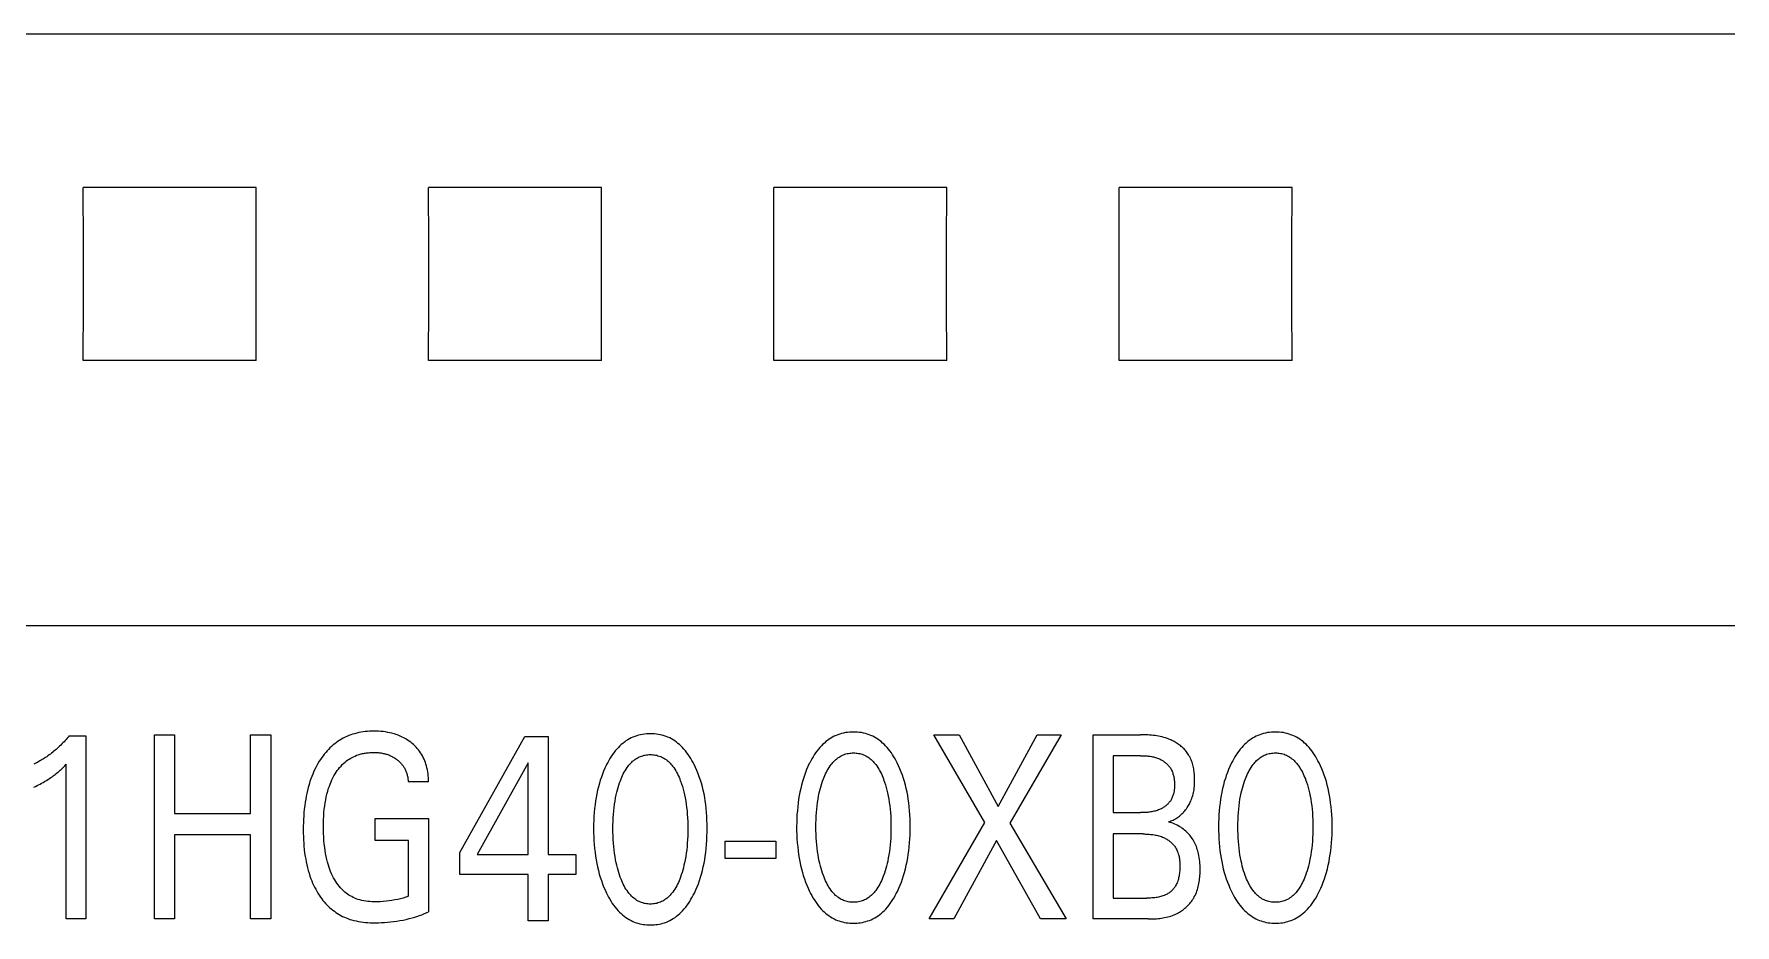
# Model space of a CAD drawing. Extents: x 867151 to 1787449, y -2071112 to -1028603.
# Drawn here: x 871196.27 to 871211.05, y -1032676.08 to -1032668.35 of the extents above; entities that cross this region are included whole.
import ezdxf

# ---------------------------------------------------------------- set-up
doc = ezdxf.new("R2010")
doc.units = 0
doc.header["$LTSCALE"] = 4
doc.header["$MEASUREMENT"] = 0
doc.layers.get('0').update_dxf_attribs({"linetype": 'CONTINUOUS'})
doc.layers.add('20000_FRONT_O', color=7, linetype='CONTINUOUS')

# ---------------------------------------------------------------- blocks, each defined once
blk = doc.blocks.new('CPU')
at = {"layer": '20000_FRONT_O', "color": 7, "linetype": 'Continuous'}
for p, q in [((82834.558, 11032.276), (82782.058, 11032.276)), ((82821.71, 11030.944), (82820.206, 11030.944)), ((82824.71, 11030.944), (82823.206, 11030.944)), ((82827.71, 11030.944), (82826.206, 11030.944)), ((82830.71, 11030.944), (82829.206, 11030.944)), ((82821.71, 11029.441), (82820.206, 11029.441)), ((82824.71, 11029.441), (82823.206, 11029.441)), ((82827.71, 11029.441), (82826.206, 11029.441)), ((82830.71, 11029.441), (82829.206, 11029.441)), ((82834.558, 11027.137), (82782.058, 11027.137)), ((82820.085, 11026.183), (82820.23, 11026.183)), ((82820.23, 11026.183), (82820.23, 11024.593)), ((82820.825, 11024.593), (82820.825, 11026.193)), ((82820.825, 11026.193), (82821, 11026.193)), ((82821, 11026.193), (82821, 11025.509)), ((82821.66, 11025.509), (82821.66, 11026.193)), ((82821.66, 11026.193), (82821.835, 11026.193)), ((82821.835, 11026.193), (82821.835, 11024.593)), ((82823.478, 11025.171), (82824.043, 11026.178)), ((82824.043, 11026.178), (82824.245, 11026.178)), ((82824.245, 11026.178), (82824.245, 11025.153)), ((82828.039, 11025.431), (82827.598, 11026.193)), ((82827.598, 11026.193), (82827.817, 11026.193)), ((82827.817, 11026.193), (82828.157, 11025.571)), ((82828.157, 11025.571), (82828.495, 11026.193)), ((82828.704, 11026.193), (82828.258, 11025.426)), ((82828.495, 11026.193), (82828.704, 11026.193)), ((82828.98, 11024.593), (82828.98, 11026.193)), ((82828.98, 11026.193), (82829.394, 11026.193)), ((82820.059, 11024.593), (82820.059, 11025.936)), ((82824.073, 11025.95), (82823.628, 11025.153)), ((82824.073, 11025.153), (82824.073, 11025.95)), ((82829.155, 11026.011), (82829.155, 11025.517)), ((82829.394, 11026.011), (82829.155, 11026.011)), ((82823.206, 11025.784), (82823.031, 11025.784)), ((82821, 11025.509), (82821.66, 11025.509)), ((82822.744, 11025.274), (82822.744, 11025.465)), ((82822.744, 11025.465), (82823.206, 11025.465)), ((82823.206, 11025.465), (82823.206, 11024.655)), ((82829.155, 11025.517), (82829.394, 11025.517)), ((82821, 11025.323), (82821, 11024.593)), ((82821.66, 11025.323), (82821, 11025.323)), ((82821.66, 11024.593), (82821.66, 11025.323)), ((82827.555, 11024.593), (82828.039, 11025.431)), ((82828.258, 11025.426), (82828.748, 11024.593)), ((82829.155, 11025.331), (82829.155, 11024.774)), ((82829.416, 11025.331), (82829.155, 11025.331)), ((82823.031, 11025.274), (82822.744, 11025.274)), ((82823.031, 11024.79), (82823.031, 11025.274)), ((82823.478, 11024.978), (82823.478, 11025.171)), ((82823.628, 11025.153), (82824.073, 11025.153)), ((82824.245, 11025.153), (82824.487, 11025.153)), ((82824.487, 11025.153), (82824.487, 11024.978)), ((82825.784, 11025.119), (82825.784, 11025.269)), ((82825.784, 11025.269), (82826.225, 11025.269)), ((82826.225, 11025.269), (82826.225, 11025.119)), ((82828.142, 11025.274), (82827.77, 11024.593)), ((82828.524, 11024.593), (82828.142, 11025.274)), ((82826.225, 11025.119), (82825.784, 11025.119)), ((82824.073, 11024.978), (82823.478, 11024.978)), ((82824.073, 11024.578), (82824.073, 11024.978)), ((82824.245, 11024.978), (82824.245, 11024.578)), ((82824.487, 11024.978), (82824.245, 11024.978)), ((82829.155, 11024.774), (82829.444, 11024.774)), ((82820.23, 11024.593), (82820.059, 11024.593)), ((82821, 11024.593), (82820.825, 11024.593)), ((82821.835, 11024.593), (82821.66, 11024.593)), ((82824.245, 11024.578), (82824.073, 11024.578)), ((82827.77, 11024.593), (82827.555, 11024.593)), ((82828.748, 11024.593), (82828.524, 11024.593)), ((82829.46, 11024.593), (82828.98, 11024.593))]:
    blk.add_line(p, q, dxfattribs=at)
for points in [[(82820.206, 11029.441), (82820.208, 11029.939), (82820.208, 11030.445), (82820.206, 11030.944)], [(82821.71, 11029.441), (82821.708, 11029.939), (82821.708, 11030.445), (82821.71, 11030.944)], [(82823.206, 11029.441), (82823.208, 11029.939), (82823.208, 11030.445), (82823.206, 11030.944)], [(82824.71, 11029.441), (82824.708, 11029.939), (82824.708, 11030.445), (82824.71, 11030.944)], [(82826.206, 11029.441), (82826.208, 11029.939), (82826.208, 11030.445), (82826.206, 11030.944)], [(82827.71, 11029.441), (82827.708, 11029.939), (82827.708, 11030.445), (82827.71, 11030.944)], [(82829.206, 11029.441), (82829.208, 11029.939), (82829.208, 11030.445), (82829.206, 11030.944)], [(82830.71, 11029.441), (82830.708, 11029.939), (82830.708, 11030.445), (82830.71, 11030.944)], [(82820.085, 11026.183), (82820.076, 11026.173), (82820.067, 11026.163), (82820.058, 11026.152), (82820.049, 11026.142), (82820.04, 11026.132), (82820.03, 11026.122), (82820.021, 11026.113), (82820.011, 11026.103), (82820.001, 11026.093), (82819.991, 11026.084), (82819.982, 11026.075), (82819.972, 11026.066), (82819.962, 11026.058), (82819.952, 11026.049), (82819.942, 11026.041), (82819.931, 11026.033), (82819.921, 11026.025), (82819.91, 11026.017), (82819.9, 11026.01), (82819.889, 11026.002), (82819.879, 11025.995), (82819.87, 11025.989), (82819.86, 11025.983), (82819.85, 11025.977), (82819.84, 11025.971), (82819.83, 11025.965), (82819.82, 11025.959), (82819.81, 11025.953), (82819.799, 11025.948), (82819.789, 11025.943), (82819.778, 11025.937)], [(82823.206, 11025.784), (82823.206, 11025.802), (82823.205, 11025.819), (82823.204, 11025.837), (82823.202, 11025.854), (82823.2, 11025.871), (82823.197, 11025.889), (82823.193, 11025.906), (82823.189, 11025.923), (82823.184, 11025.938), (82823.179, 11025.953), (82823.174, 11025.967), (82823.168, 11025.982), (82823.161, 11025.996), (82823.154, 11026.01), (82823.146, 11026.024), (82823.138, 11026.037), (82823.129, 11026.049), (82823.119, 11026.062), (82823.109, 11026.074), (82823.099, 11026.085), (82823.088, 11026.096), (82823.076, 11026.107), (82823.064, 11026.117), (82823.052, 11026.127), (82823.038, 11026.137), (82823.023, 11026.147), (82823.008, 11026.157), (82822.992, 11026.165), (82822.976, 11026.173), (82822.96, 11026.181), (82822.943, 11026.188), (82822.925, 11026.194), (82822.907, 11026.2), (82822.889, 11026.205), (82822.871, 11026.21), (82822.853, 11026.213), (82822.833, 11026.217), (82822.813, 11026.22), (82822.793, 11026.222), (82822.773, 11026.223), (82822.752, 11026.224), (82822.732, 11026.224), (82822.713, 11026.224), (82822.694, 11026.223), (82822.676, 11026.222), (82822.657, 11026.22), (82822.638, 11026.218), (82822.619, 11026.215), (82822.601, 11026.211), (82822.583, 11026.207), (82822.564, 11026.202), (82822.546, 11026.197), (82822.53, 11026.191), (82822.513, 11026.185), (82822.497, 11026.178), (82822.481, 11026.171), (82822.465, 11026.163), (82822.45, 11026.155), (82822.435, 11026.146), (82822.42, 11026.136), (82822.406, 11026.126), (82822.392, 11026.115), (82822.378, 11026.104), (82822.364, 11026.092), (82822.35, 11026.079), (82822.337, 11026.066), (82822.325, 11026.052), (82822.313, 11026.038), (82822.301, 11026.024), (82822.29, 11026.01), (82822.279, 11025.995), (82822.269, 11025.979), (82822.257, 11025.962), (82822.246, 11025.944), (82822.236, 11025.925), (82822.226, 11025.907), (82822.217, 11025.888), (82822.208, 11025.869), (82822.2, 11025.85), (82822.192, 11025.83), (82822.185, 11025.811), (82822.176, 11025.786), (82822.169, 11025.761), (82822.161, 11025.735), (82822.155, 11025.71), (82822.149, 11025.684), (82822.144, 11025.659), (82822.139, 11025.633), (82822.135, 11025.607), (82822.131, 11025.577), (82822.127, 11025.547), (82822.124, 11025.518), (82822.122, 11025.488), (82822.12, 11025.458), (82822.119, 11025.428), (82822.118, 11025.398), (82822.118, 11025.368)], [(82825.516, 11024.818), (82825.528, 11024.845), (82825.54, 11024.872), (82825.551, 11024.899), (82825.561, 11024.927), (82825.57, 11024.955), (82825.578, 11024.983), (82825.586, 11025.014), (82825.594, 11025.045), (82825.6, 11025.077), (82825.606, 11025.108), (82825.611, 11025.139), (82825.615, 11025.171), (82825.619, 11025.206), (82825.622, 11025.241), (82825.625, 11025.276), (82825.626, 11025.311), (82825.627, 11025.346), (82825.628, 11025.381), (82825.627, 11025.415), (82825.626, 11025.45), (82825.625, 11025.484), (82825.622, 11025.519), (82825.619, 11025.553), (82825.615, 11025.587), (82825.611, 11025.618), (82825.606, 11025.649), (82825.6, 11025.68), (82825.593, 11025.711), (82825.586, 11025.741), (82825.577, 11025.772), (82825.569, 11025.799), (82825.559, 11025.827), (82825.549, 11025.854), (82825.539, 11025.881), (82825.527, 11025.908), (82825.514, 11025.934), (82825.505, 11025.952), (82825.495, 11025.969), (82825.485, 11025.987), (82825.475, 11026.004), (82825.463, 11026.021), (82825.452, 11026.037), (82825.439, 11026.053), (82825.426, 11026.068), (82825.413, 11026.083), (82825.4, 11026.095), (82825.388, 11026.107), (82825.374, 11026.118), (82825.361, 11026.128), (82825.347, 11026.139), (82825.332, 11026.148), (82825.317, 11026.157), (82825.302, 11026.165), (82825.286, 11026.172), (82825.27, 11026.178), (82825.254, 11026.184), (82825.237, 11026.189), (82825.22, 11026.193), (82825.203, 11026.196), (82825.186, 11026.198), (82825.169, 11026.2), (82825.152, 11026.201), (82825.134, 11026.202), (82825.117, 11026.201), (82825.099, 11026.2), (82825.082, 11026.198), (82825.065, 11026.196), (82825.048, 11026.193), (82825.031, 11026.189), (82825.015, 11026.184), (82824.999, 11026.178), (82824.983, 11026.172), (82824.967, 11026.165), (82824.952, 11026.157), (82824.937, 11026.148), (82824.922, 11026.139), (82824.908, 11026.128), (82824.894, 11026.118), (82824.881, 11026.107), (82824.868, 11026.095), (82824.856, 11026.083), (82824.842, 11026.068), (82824.829, 11026.053), (82824.817, 11026.037), (82824.805, 11026.02), (82824.794, 11026.004), (82824.783, 11025.987), (82824.773, 11025.969), (82824.763, 11025.952), (82824.754, 11025.934), (82824.751, 11025.927)], [(82827.281, 11024.833), (82827.293, 11024.86), (82827.304, 11024.887), (82827.315, 11024.914), (82827.325, 11024.942), (82827.334, 11024.97), (82827.343, 11024.998), (82827.351, 11025.029), (82827.358, 11025.06), (82827.365, 11025.091), (82827.37, 11025.123), (82827.375, 11025.154), (82827.38, 11025.186), (82827.384, 11025.22), (82827.387, 11025.255), (82827.389, 11025.29), (82827.391, 11025.325), (82827.392, 11025.36), (82827.392, 11025.395), (82827.392, 11025.43), (82827.391, 11025.464), (82827.389, 11025.499), (82827.387, 11025.533), (82827.384, 11025.568), (82827.38, 11025.602), (82827.375, 11025.633), (82827.37, 11025.664), (82827.364, 11025.695), (82827.358, 11025.726), (82827.35, 11025.756), (82827.342, 11025.786), (82827.333, 11025.814), (82827.324, 11025.842), (82827.314, 11025.869), (82827.303, 11025.896), (82827.291, 11025.922), (82827.279, 11025.949), (82827.27, 11025.967), (82827.26, 11025.984), (82827.25, 11026.002), (82827.239, 11026.019), (82827.228, 11026.035), (82827.216, 11026.052), (82827.204, 11026.067), (82827.191, 11026.083), (82827.177, 11026.097), (82827.165, 11026.11), (82827.152, 11026.121), (82827.139, 11026.133), (82827.125, 11026.143), (82827.111, 11026.153), (82827.097, 11026.163), (82827.082, 11026.171), (82827.066, 11026.179), (82827.051, 11026.187), (82827.035, 11026.193), (82827.018, 11026.199), (82827.002, 11026.203), (82826.985, 11026.207), (82826.968, 11026.211), (82826.951, 11026.213), (82826.933, 11026.215), (82826.916, 11026.216), (82826.899, 11026.216), (82826.881, 11026.216), (82826.864, 11026.215), (82826.847, 11026.213), (82826.83, 11026.211), (82826.813, 11026.207), (82826.796, 11026.203), (82826.779, 11026.199), (82826.763, 11026.193), (82826.747, 11026.187), (82826.732, 11026.179), (82826.716, 11026.171), (82826.701, 11026.163), (82826.687, 11026.153), (82826.673, 11026.143), (82826.659, 11026.133), (82826.646, 11026.121), (82826.633, 11026.11), (82826.62, 11026.097), (82826.607, 11026.083), (82826.594, 11026.067), (82826.581, 11026.051), (82826.57, 11026.035), (82826.558, 11026.019), (82826.548, 11026.001), (82826.537, 11025.984), (82826.528, 11025.967), (82826.519, 11025.949), (82826.515, 11025.942)], [(82829.637, 11025.436), (82829.647, 11025.44), (82829.657, 11025.444), (82829.667, 11025.448), (82829.677, 11025.452), (82829.686, 11025.457), (82829.696, 11025.463), (82829.705, 11025.468), (82829.714, 11025.474), (82829.722, 11025.481), (82829.731, 11025.487), (82829.739, 11025.494), (82829.747, 11025.501), (82829.755, 11025.509), (82829.763, 11025.516), (82829.77, 11025.525), (82829.778, 11025.533), (82829.785, 11025.542), (82829.791, 11025.55), (82829.798, 11025.56), (82829.804, 11025.569), (82829.81, 11025.578), (82829.815, 11025.588), (82829.821, 11025.597), (82829.825, 11025.607), (82829.83, 11025.617), (82829.834, 11025.628), (82829.838, 11025.638), (82829.843, 11025.651), (82829.847, 11025.664), (82829.85, 11025.677), (82829.853, 11025.69), (82829.856, 11025.704), (82829.858, 11025.717), (82829.86, 11025.731), (82829.861, 11025.745), (82829.862, 11025.758), (82829.863, 11025.772), (82829.863, 11025.786), (82829.863, 11025.8), (82829.863, 11025.812), (82829.863, 11025.824), (82829.862, 11025.836), (82829.861, 11025.849), (82829.86, 11025.861), (82829.859, 11025.873), (82829.857, 11025.885), (82829.855, 11025.896), (82829.853, 11025.908), (82829.851, 11025.92), (82829.848, 11025.931), (82829.844, 11025.943), (82829.841, 11025.954), (82829.837, 11025.965), (82829.833, 11025.976), (82829.828, 11025.987), (82829.823, 11025.998), (82829.817, 11026.008), (82829.811, 11026.018), (82829.805, 11026.027), (82829.799, 11026.036), (82829.793, 11026.044), (82829.786, 11026.053), (82829.779, 11026.061), (82829.771, 11026.069), (82829.764, 11026.077), (82829.756, 11026.084), (82829.747, 11026.091), (82829.739, 11026.098), (82829.73, 11026.105), (82829.721, 11026.111), (82829.712, 11026.117), (82829.703, 11026.123), (82829.694, 11026.129), (82829.684, 11026.134), (82829.675, 11026.14), (82829.665, 11026.144), (82829.655, 11026.149), (82829.64, 11026.155), (82829.626, 11026.161), (82829.611, 11026.166), (82829.596, 11026.17), (82829.581, 11026.174), (82829.565, 11026.177), (82829.55, 11026.181), (82829.535, 11026.183), (82829.519, 11026.185), (82829.504, 11026.187), (82829.488, 11026.189), (82829.472, 11026.19), (82829.457, 11026.191), (82829.441, 11026.192), (82829.425, 11026.192), (82829.41, 11026.192), (82829.394, 11026.193)], [(82830.946, 11024.833), (82830.959, 11024.86), (82830.97, 11024.887), (82830.981, 11024.914), (82830.991, 11024.942), (82831, 11024.97), (82831.008, 11024.998), (82831.017, 11025.029), (82831.024, 11025.06), (82831.031, 11025.091), (82831.036, 11025.123), (82831.041, 11025.154), (82831.046, 11025.186), (82831.05, 11025.22), (82831.053, 11025.255), (82831.055, 11025.29), (82831.057, 11025.325), (82831.058, 11025.36), (82831.058, 11025.395), (82831.058, 11025.43), (82831.057, 11025.464), (82831.055, 11025.499), (82831.053, 11025.533), (82831.049, 11025.568), (82831.045, 11025.602), (82831.041, 11025.633), (82831.036, 11025.664), (82831.03, 11025.695), (82831.023, 11025.726), (82831.016, 11025.756), (82831.008, 11025.786), (82830.999, 11025.814), (82830.99, 11025.842), (82830.98, 11025.869), (82830.969, 11025.896), (82830.957, 11025.922), (82830.945, 11025.949), (82830.935, 11025.967), (82830.926, 11025.984), (82830.916, 11026.002), (82830.905, 11026.019), (82830.894, 11026.035), (82830.882, 11026.052), (82830.87, 11026.067), (82830.857, 11026.083), (82830.843, 11026.097), (82830.831, 11026.11), (82830.818, 11026.121), (82830.805, 11026.133), (82830.791, 11026.143), (82830.777, 11026.153), (82830.762, 11026.163), (82830.747, 11026.171), (82830.732, 11026.179), (82830.716, 11026.187), (82830.7, 11026.193), (82830.684, 11026.199), (82830.667, 11026.203), (82830.651, 11026.207), (82830.634, 11026.211), (82830.617, 11026.213), (82830.599, 11026.215), (82830.582, 11026.216), (82830.565, 11026.216), (82830.547, 11026.216), (82830.53, 11026.215), (82830.513, 11026.213), (82830.496, 11026.211), (82830.479, 11026.207), (82830.462, 11026.203), (82830.445, 11026.199), (82830.429, 11026.193), (82830.413, 11026.187), (82830.397, 11026.179), (82830.382, 11026.171), (82830.367, 11026.163), (82830.353, 11026.153), (82830.338, 11026.143), (82830.325, 11026.133), (82830.311, 11026.121), (82830.299, 11026.11), (82830.286, 11026.097), (82830.273, 11026.083), (82830.26, 11026.067), (82830.247, 11026.051), (82830.235, 11026.035), (82830.224, 11026.019), (82830.213, 11026.001), (82830.203, 11025.984), (82830.194, 11025.967), (82830.184, 11025.949), (82830.181, 11025.942)], [(82822.595, 11026.019), (82822.604, 11026.021), (82822.613, 11026.024), (82822.622, 11026.027), (82822.631, 11026.029), (82822.64, 11026.031), (82822.649, 11026.032), (82822.658, 11026.034), (82822.667, 11026.035), (82822.676, 11026.036), (82822.686, 11026.037), (82822.695, 11026.038), (82822.704, 11026.039), (82822.714, 11026.039), (82822.723, 11026.039), (82822.732, 11026.039), (82822.741, 11026.039), (82822.75, 11026.039), (82822.759, 11026.039), (82822.768, 11026.038), (82822.777, 11026.037), (82822.786, 11026.036), (82822.794, 11026.035), (82822.803, 11026.033), (82822.811, 11026.031), (82822.82, 11026.029), (82822.828, 11026.027), (82822.836, 11026.025), (82822.844, 11026.023), (82822.852, 11026.02), (82822.86, 11026.017), (82822.868, 11026.014), (82822.875, 11026.01), (82822.883, 11026.007), (82822.89, 11026.003), (82822.897, 11025.999), (82822.905, 11025.995), (82822.912, 11025.991), (82822.919, 11025.986), (82822.925, 11025.982), (82822.931, 11025.977), (82822.938, 11025.972), (82822.943, 11025.968), (82822.949, 11025.963), (82822.955, 11025.957), (82822.96, 11025.952), (82822.965, 11025.946), (82822.971, 11025.941), (82822.975, 11025.935), (82822.98, 11025.929), (82822.985, 11025.923), (82822.989, 11025.917), (82822.993, 11025.91), (82822.997, 11025.904), (82823, 11025.897), (82823.004, 11025.891), (82823.007, 11025.884), (82823.01, 11025.877), (82823.013, 11025.87), (82823.015, 11025.863), (82823.018, 11025.856), (82823.02, 11025.848), (82823.022, 11025.84), (82823.024, 11025.832), (82823.026, 11025.824), (82823.027, 11025.816), (82823.028, 11025.808), (82823.029, 11025.8), (82823.03, 11025.792), (82823.031, 11025.784)], [(82826.637, 11024.97), (82826.63, 11024.99), (82826.624, 11025.011), (82826.617, 11025.032), (82826.612, 11025.053), (82826.606, 11025.074), (82826.602, 11025.095), (82826.596, 11025.123), (82826.591, 11025.151), (82826.587, 11025.179), (82826.583, 11025.207), (82826.58, 11025.236), (82826.577, 11025.267), (82826.575, 11025.299), (82826.574, 11025.33), (82826.573, 11025.362), (82826.573, 11025.393), (82826.573, 11025.424), (82826.574, 11025.455), (82826.576, 11025.486), (82826.578, 11025.517), (82826.58, 11025.548), (82826.583, 11025.576), (82826.587, 11025.604), (82826.591, 11025.632), (82826.596, 11025.659), (82826.602, 11025.687), (82826.607, 11025.708), (82826.612, 11025.728), (82826.618, 11025.749), (82826.624, 11025.769), (82826.631, 11025.789), (82826.638, 11025.809), (82826.644, 11025.824), (82826.65, 11025.839), (82826.657, 11025.853), (82826.664, 11025.867), (82826.671, 11025.881), (82826.679, 11025.895), (82826.687, 11025.909), (82826.696, 11025.922), (82826.706, 11025.935), (82826.713, 11025.944), (82826.72, 11025.952), (82826.728, 11025.961), (82826.737, 11025.969), (82826.745, 11025.977), (82826.754, 11025.985), (82826.763, 11025.992), (82826.773, 11025.998), (82826.782, 11026.004), (82826.792, 11026.01), (82826.802, 11026.015), (82826.812, 11026.019), (82826.823, 11026.023), (82826.833, 11026.026), (82826.844, 11026.029), (82826.855, 11026.031), (82826.866, 11026.033), (82826.877, 11026.034), (82826.888, 11026.035), (82826.899, 11026.035), (82826.91, 11026.035), (82826.921, 11026.034), (82826.932, 11026.033), (82826.943, 11026.031), (82826.954, 11026.029), (82826.964, 11026.026), (82826.975, 11026.023), (82826.985, 11026.019), (82826.995, 11026.015), (82827.005, 11026.01), (82827.015, 11026.004), (82827.025, 11025.998), (82827.034, 11025.992), (82827.043, 11025.985), (82827.052, 11025.977), (82827.061, 11025.969), (82827.069, 11025.961), (82827.077, 11025.952), (82827.085, 11025.944), (82827.092, 11025.935), (82827.101, 11025.922), (82827.11, 11025.909), (82827.119, 11025.895), (82827.126, 11025.881), (82827.134, 11025.867), (82827.141, 11025.853), (82827.147, 11025.839), (82827.153, 11025.824), (82827.159, 11025.809), (82827.161, 11025.804)], [(82830.303, 11024.97), (82830.296, 11024.99), (82830.289, 11025.011), (82830.283, 11025.032), (82830.277, 11025.053), (82830.272, 11025.074), (82830.267, 11025.095), (82830.262, 11025.123), (82830.257, 11025.151), (82830.253, 11025.179), (82830.249, 11025.207), (82830.246, 11025.236), (82830.243, 11025.267), (82830.241, 11025.299), (82830.24, 11025.33), (82830.239, 11025.362), (82830.239, 11025.393), (82830.239, 11025.424), (82830.24, 11025.455), (82830.241, 11025.486), (82830.243, 11025.517), (82830.246, 11025.548), (82830.249, 11025.576), (82830.253, 11025.604), (82830.257, 11025.632), (82830.262, 11025.659), (82830.268, 11025.687), (82830.273, 11025.708), (82830.278, 11025.728), (82830.284, 11025.749), (82830.29, 11025.769), (82830.297, 11025.789), (82830.304, 11025.809), (82830.31, 11025.824), (82830.316, 11025.839), (82830.323, 11025.853), (82830.33, 11025.867), (82830.337, 11025.881), (82830.345, 11025.895), (82830.353, 11025.909), (82830.362, 11025.922), (82830.371, 11025.935), (82830.379, 11025.944), (82830.386, 11025.952), (82830.394, 11025.961), (82830.402, 11025.969), (82830.411, 11025.977), (82830.42, 11025.985), (82830.429, 11025.992), (82830.438, 11025.998), (82830.448, 11026.004), (82830.458, 11026.01), (82830.468, 11026.015), (82830.478, 11026.019), (82830.488, 11026.023), (82830.499, 11026.026), (82830.51, 11026.029), (82830.52, 11026.031), (82830.531, 11026.033), (82830.542, 11026.034), (82830.553, 11026.035), (82830.565, 11026.035), (82830.576, 11026.035), (82830.587, 11026.034), (82830.598, 11026.033), (82830.609, 11026.031), (82830.619, 11026.029), (82830.63, 11026.026), (82830.641, 11026.023), (82830.651, 11026.019), (82830.661, 11026.015), (82830.671, 11026.01), (82830.681, 11026.004), (82830.691, 11025.998), (82830.7, 11025.992), (82830.709, 11025.985), (82830.718, 11025.977), (82830.727, 11025.969), (82830.735, 11025.961), (82830.743, 11025.952), (82830.75, 11025.944), (82830.758, 11025.935), (82830.767, 11025.922), (82830.776, 11025.909), (82830.784, 11025.895), (82830.792, 11025.881), (82830.8, 11025.867), (82830.806, 11025.853), (82830.813, 11025.839), (82830.819, 11025.824), (82830.825, 11025.809), (82830.827, 11025.804)], [(82819.778, 11025.738), (82819.792, 11025.744), (82819.805, 11025.751), (82819.818, 11025.758), (82819.831, 11025.765), (82819.844, 11025.772), (82819.857, 11025.779), (82819.869, 11025.786), (82819.88, 11025.792), (82819.891, 11025.799), (82819.903, 11025.806), (82819.914, 11025.814), (82819.925, 11025.821), (82819.935, 11025.828), (82819.944, 11025.835), (82819.954, 11025.842), (82819.963, 11025.849), (82819.972, 11025.856), (82819.982, 11025.864), (82819.99, 11025.87), (82819.998, 11025.877), (82820.005, 11025.884), (82820.014, 11025.892), (82820.023, 11025.9), (82820.031, 11025.909), (82820.045, 11025.922), (82820.059, 11025.936)], [(82823.031, 11024.79), (82823.008, 11024.782), (82822.985, 11024.775), (82822.962, 11024.769), (82822.939, 11024.763), (82822.914, 11024.758), (82822.889, 11024.754), (82822.864, 11024.75), (82822.839, 11024.747), (82822.812, 11024.745), (82822.786, 11024.743), (82822.759, 11024.742), (82822.732, 11024.742), (82822.714, 11024.743), (82822.697, 11024.744), (82822.679, 11024.745), (82822.661, 11024.748), (82822.644, 11024.75), (82822.626, 11024.754), (82822.609, 11024.758), (82822.592, 11024.763), (82822.579, 11024.768), (82822.565, 11024.774), (82822.552, 11024.78), (82822.539, 11024.787), (82822.526, 11024.794), (82822.514, 11024.801), (82822.502, 11024.81), (82822.49, 11024.818), (82822.479, 11024.827), (82822.466, 11024.839), (82822.453, 11024.851), (82822.441, 11024.864), (82822.43, 11024.877), (82822.42, 11024.891), (82822.41, 11024.905), (82822.4, 11024.919), (82822.391, 11024.934), (82822.381, 11024.951), (82822.372, 11024.968), (82822.364, 11024.986), (82822.356, 11025.004), (82822.349, 11025.022), (82822.343, 11025.041), (82822.337, 11025.059), (82822.329, 11025.085), (82822.323, 11025.11), (82822.317, 11025.136), (82822.312, 11025.162), (82822.308, 11025.188), (82822.304, 11025.214), (82822.3, 11025.245), (82822.298, 11025.275), (82822.296, 11025.306), (82822.294, 11025.336), (82822.293, 11025.367), (82822.293, 11025.398), (82822.293, 11025.427), (82822.294, 11025.457), (82822.296, 11025.487), (82822.298, 11025.517), (82822.301, 11025.547), (82822.304, 11025.576), (82822.308, 11025.602), (82822.313, 11025.627), (82822.318, 11025.653), (82822.324, 11025.678), (82822.331, 11025.703), (82822.338, 11025.728), (82822.345, 11025.746), (82822.351, 11025.765), (82822.359, 11025.783), (82822.367, 11025.801), (82822.376, 11025.818), (82822.385, 11025.835), (82822.395, 11025.852), (82822.404, 11025.867), (82822.413, 11025.881), (82822.424, 11025.895), (82822.434, 11025.908), (82822.446, 11025.921), (82822.457, 11025.933), (82822.47, 11025.945), (82822.483, 11025.956), (82822.494, 11025.965), (82822.505, 11025.974), (82822.517, 11025.982), (82822.53, 11025.989), (82822.542, 11025.996), (82822.555, 11026.002), (82822.568, 11026.008), (82822.582, 11026.014), (82822.595, 11026.019)], [(82824.751, 11025.927), (82824.739, 11025.902), (82824.728, 11025.876), (82824.717, 11025.851), (82824.708, 11025.825), (82824.699, 11025.798), (82824.691, 11025.772), (82824.683, 11025.741), (82824.675, 11025.711), (82824.669, 11025.68), (82824.663, 11025.649), (82824.658, 11025.618), (82824.653, 11025.587), (82824.649, 11025.553), (82824.646, 11025.519), (82824.644, 11025.484), (82824.642, 11025.45), (82824.641, 11025.415), (82824.641, 11025.381), (82824.641, 11025.345), (82824.642, 11025.31), (82824.644, 11025.275), (82824.646, 11025.24), (82824.649, 11025.205), (82824.653, 11025.17), (82824.657, 11025.139), (82824.662, 11025.107), (82824.668, 11025.076), (82824.675, 11025.045), (82824.682, 11025.014), (82824.69, 11024.983), (82824.699, 11024.955), (82824.708, 11024.927), (82824.718, 11024.899), (82824.728, 11024.872), (82824.74, 11024.845), (82824.752, 11024.818), (82824.761, 11024.8), (82824.771, 11024.782), (82824.781, 11024.764), (82824.792, 11024.746), (82824.803, 11024.729), (82824.815, 11024.712), (82824.827, 11024.696), (82824.841, 11024.68), (82824.854, 11024.664), (82824.867, 11024.652), (82824.879, 11024.64), (82824.893, 11024.628), (82824.906, 11024.617), (82824.921, 11024.607), (82824.935, 11024.597), (82824.95, 11024.588), (82824.966, 11024.58), (82824.982, 11024.572), (82824.996, 11024.566), (82825.011, 11024.561), (82825.026, 11024.556), (82825.041, 11024.552), (82825.056, 11024.549), (82825.071, 11024.546), (82825.087, 11024.544), (82825.103, 11024.543), (82825.118, 11024.542), (82825.134, 11024.541), (82825.15, 11024.542), (82825.166, 11024.543), (82825.181, 11024.544), (82825.197, 11024.546), (82825.212, 11024.549), (82825.228, 11024.552), (82825.243, 11024.556), (82825.258, 11024.561), (82825.273, 11024.566), (82825.287, 11024.572), (82825.303, 11024.58), (82825.318, 11024.588), (82825.333, 11024.597), (82825.348, 11024.607), (82825.362, 11024.617), (82825.376, 11024.628), (82825.389, 11024.64), (82825.402, 11024.652), (82825.414, 11024.664), (82825.428, 11024.68), (82825.441, 11024.696), (82825.454, 11024.712), (82825.465, 11024.729), (82825.477, 11024.746), (82825.487, 11024.764), (82825.497, 11024.782), (82825.507, 11024.8), (82825.516, 11024.818)], [(82824.873, 11024.955), (82824.866, 11024.976), (82824.859, 11024.996), (82824.853, 11025.017), (82824.847, 11025.038), (82824.842, 11025.059), (82824.837, 11025.08), (82824.831, 11025.108), (82824.827, 11025.136), (82824.822, 11025.164), (82824.819, 11025.193), (82824.816, 11025.221), (82824.813, 11025.252), (82824.811, 11025.284), (82824.81, 11025.315), (82824.809, 11025.347), (82824.808, 11025.378), (82824.809, 11025.409), (82824.81, 11025.44), (82824.811, 11025.471), (82824.813, 11025.502), (82824.816, 11025.533), (82824.819, 11025.561), (82824.822, 11025.589), (82824.827, 11025.617), (82824.832, 11025.645), (82824.837, 11025.672), (82824.842, 11025.693), (82824.848, 11025.713), (82824.853, 11025.734), (82824.86, 11025.754), (82824.866, 11025.774), (82824.874, 11025.794), (82824.88, 11025.809), (82824.886, 11025.824), (82824.892, 11025.838), (82824.899, 11025.853), (82824.906, 11025.867), (82824.914, 11025.88), (82824.923, 11025.894), (82824.932, 11025.907), (82824.941, 11025.92), (82824.948, 11025.929), (82824.956, 11025.938), (82824.964, 11025.946), (82824.972, 11025.954), (82824.98, 11025.962), (82824.989, 11025.97), (82824.998, 11025.977), (82825.008, 11025.983), (82825.018, 11025.989), (82825.028, 11025.995), (82825.038, 11026), (82825.048, 11026.004), (82825.058, 11026.008), (82825.069, 11026.011), (82825.079, 11026.014), (82825.09, 11026.016), (82825.101, 11026.018), (82825.112, 11026.019), (82825.123, 11026.02), (82825.134, 11026.02), (82825.145, 11026.02), (82825.156, 11026.019), (82825.167, 11026.018), (82825.178, 11026.016), (82825.189, 11026.014), (82825.2, 11026.011), (82825.21, 11026.008), (82825.221, 11026.004), (82825.231, 11026), (82825.24, 11025.995), (82825.251, 11025.989), (82825.26, 11025.983), (82825.27, 11025.977), (82825.279, 11025.97), (82825.288, 11025.962), (82825.296, 11025.954), (82825.305, 11025.946), (82825.312, 11025.938), (82825.32, 11025.929), (82825.327, 11025.92), (82825.337, 11025.907), (82825.346, 11025.894), (82825.354, 11025.88), (82825.362, 11025.867), (82825.369, 11025.853), (82825.376, 11025.838), (82825.383, 11025.824), (82825.389, 11025.809), (82825.394, 11025.794), (82825.397, 11025.789)], [(82826.515, 11025.942), (82826.503, 11025.917), (82826.492, 11025.891), (82826.482, 11025.865), (82826.472, 11025.839), (82826.464, 11025.813), (82826.456, 11025.786), (82826.447, 11025.756), (82826.44, 11025.726), (82826.433, 11025.695), (82826.427, 11025.664), (82826.422, 11025.633), (82826.418, 11025.602), (82826.414, 11025.568), (82826.411, 11025.533), (82826.408, 11025.499), (82826.407, 11025.464), (82826.406, 11025.43), (82826.405, 11025.395), (82826.405, 11025.36), (82826.406, 11025.325), (82826.408, 11025.29), (82826.41, 11025.255), (82826.414, 11025.22), (82826.418, 11025.185), (82826.422, 11025.154), (82826.427, 11025.122), (82826.433, 11025.091), (82826.439, 11025.06), (82826.447, 11025.029), (82826.455, 11024.998), (82826.463, 11024.97), (82826.472, 11024.942), (82826.482, 11024.914), (82826.493, 11024.887), (82826.504, 11024.86), (82826.517, 11024.833), (82826.526, 11024.814), (82826.536, 11024.796), (82826.546, 11024.778), (82826.556, 11024.761), (82826.568, 11024.744), (82826.58, 11024.727), (82826.592, 11024.71), (82826.605, 11024.695), (82826.619, 11024.679), (82826.631, 11024.667), (82826.644, 11024.655), (82826.657, 11024.643), (82826.671, 11024.632), (82826.685, 11024.622), (82826.7, 11024.612), (82826.715, 11024.603), (82826.73, 11024.594), (82826.746, 11024.587), (82826.761, 11024.581), (82826.775, 11024.576), (82826.79, 11024.571), (82826.805, 11024.567), (82826.821, 11024.564), (82826.836, 11024.561), (82826.852, 11024.559), (82826.867, 11024.557), (82826.883, 11024.557), (82826.899, 11024.556), (82826.914, 11024.557), (82826.93, 11024.557), (82826.946, 11024.559), (82826.961, 11024.561), (82826.977, 11024.564), (82826.992, 11024.567), (82827.007, 11024.571), (82827.022, 11024.576), (82827.037, 11024.581), (82827.052, 11024.587), (82827.067, 11024.594), (82827.083, 11024.603), (82827.098, 11024.612), (82827.113, 11024.621), (82827.127, 11024.632), (82827.141, 11024.643), (82827.154, 11024.654), (82827.167, 11024.667), (82827.179, 11024.679), (82827.193, 11024.695), (82827.206, 11024.71), (82827.218, 11024.727), (82827.23, 11024.744), (82827.241, 11024.761), (82827.252, 11024.778), (82827.262, 11024.796), (82827.271, 11024.815), (82827.281, 11024.833)], [(82829.394, 11026.011), (82829.404, 11026.011), (82829.413, 11026.011), (82829.422, 11026.011), (82829.431, 11026.01), (82829.441, 11026.01), (82829.45, 11026.009), (82829.459, 11026.008), (82829.468, 11026.007), (82829.478, 11026.006), (82829.487, 11026.004), (82829.496, 11026.002), (82829.505, 11026.001), (82829.514, 11025.998), (82829.523, 11025.996), (82829.532, 11025.993), (82829.54, 11025.99), (82829.549, 11025.986), (82829.558, 11025.983), (82829.564, 11025.98), (82829.571, 11025.976), (82829.577, 11025.973), (82829.583, 11025.969), (82829.59, 11025.965), (82829.596, 11025.961), (82829.602, 11025.956), (82829.607, 11025.952), (82829.613, 11025.947), (82829.619, 11025.942), (82829.624, 11025.937), (82829.629, 11025.932), (82829.634, 11025.927), (82829.639, 11025.921), (82829.643, 11025.916), (82829.648, 11025.91), (82829.652, 11025.904), (82829.656, 11025.898), (82829.66, 11025.891), (82829.663, 11025.884), (82829.667, 11025.876), (82829.67, 11025.869), (82829.673, 11025.861), (82829.675, 11025.854), (82829.678, 11025.846), (82829.68, 11025.838), (82829.681, 11025.83), (82829.683, 11025.822), (82829.684, 11025.814), (82829.685, 11025.806), (82829.686, 11025.798), (82829.687, 11025.789), (82829.688, 11025.781), (82829.688, 11025.773), (82829.688, 11025.764), (82829.688, 11025.756), (82829.688, 11025.748), (82829.688, 11025.74), (82829.687, 11025.732), (82829.687, 11025.724), (82829.686, 11025.717), (82829.685, 11025.709), (82829.684, 11025.701), (82829.682, 11025.694), (82829.681, 11025.686), (82829.679, 11025.679), (82829.677, 11025.671), (82829.675, 11025.664), (82829.672, 11025.657), (82829.669, 11025.65), (82829.666, 11025.643), (82829.663, 11025.636), (82829.659, 11025.629), (82829.656, 11025.623), (82829.652, 11025.617), (82829.648, 11025.612), (82829.643, 11025.606), (82829.639, 11025.601), (82829.634, 11025.595), (82829.629, 11025.59), (82829.624, 11025.586), (82829.618, 11025.581), (82829.613, 11025.576), (82829.607, 11025.572), (82829.601, 11025.568), (82829.595, 11025.564), (82829.589, 11025.56), (82829.583, 11025.556), (82829.577, 11025.553), (82829.571, 11025.549), (82829.564, 11025.546), (82829.558, 11025.543), (82829.548, 11025.54), (82829.539, 11025.536), (82829.53, 11025.533), (82829.52, 11025.53), (82829.511, 11025.528), (82829.501, 11025.526), (82829.492, 11025.524), (82829.482, 11025.522), (82829.472, 11025.521), (82829.463, 11025.52), (82829.453, 11025.519), (82829.443, 11025.518), (82829.433, 11025.518), (82829.424, 11025.517), (82829.414, 11025.517), (82829.404, 11025.517), (82829.394, 11025.517)], [(82830.181, 11025.942), (82830.169, 11025.917), (82830.158, 11025.891), (82830.148, 11025.865), (82830.138, 11025.839), (82830.13, 11025.813), (82830.121, 11025.786), (82830.113, 11025.756), (82830.106, 11025.726), (82830.099, 11025.695), (82830.093, 11025.664), (82830.088, 11025.633), (82830.084, 11025.602), (82830.08, 11025.568), (82830.076, 11025.533), (82830.074, 11025.499), (82830.072, 11025.464), (82830.071, 11025.43), (82830.071, 11025.395), (82830.071, 11025.36), (82830.072, 11025.325), (82830.074, 11025.29), (82830.076, 11025.255), (82830.079, 11025.22), (82830.083, 11025.185), (82830.088, 11025.154), (82830.093, 11025.122), (82830.099, 11025.091), (82830.105, 11025.06), (82830.112, 11025.029), (82830.121, 11024.998), (82830.129, 11024.97), (82830.138, 11024.942), (82830.148, 11024.914), (82830.159, 11024.887), (82830.17, 11024.86), (82830.183, 11024.833), (82830.192, 11024.814), (82830.201, 11024.796), (82830.212, 11024.778), (82830.222, 11024.761), (82830.234, 11024.744), (82830.245, 11024.727), (82830.258, 11024.71), (82830.271, 11024.695), (82830.285, 11024.679), (82830.297, 11024.667), (82830.31, 11024.655), (82830.323, 11024.643), (82830.337, 11024.632), (82830.351, 11024.622), (82830.366, 11024.612), (82830.381, 11024.603), (82830.396, 11024.594), (82830.412, 11024.587), (82830.426, 11024.581), (82830.441, 11024.576), (82830.456, 11024.571), (82830.471, 11024.567), (82830.486, 11024.564), (82830.502, 11024.561), (82830.517, 11024.559), (82830.533, 11024.557), (82830.549, 11024.557), (82830.565, 11024.556), (82830.58, 11024.557), (82830.596, 11024.557), (82830.612, 11024.559), (82830.627, 11024.561), (82830.643, 11024.564), (82830.658, 11024.567), (82830.673, 11024.571), (82830.688, 11024.576), (82830.703, 11024.581), (82830.717, 11024.587), (82830.733, 11024.594), (82830.749, 11024.603), (82830.764, 11024.612), (82830.778, 11024.621), (82830.793, 11024.632), (82830.806, 11024.643), (82830.82, 11024.654), (82830.832, 11024.667), (82830.845, 11024.679), (82830.858, 11024.695), (82830.872, 11024.71), (82830.884, 11024.727), (82830.896, 11024.744), (82830.907, 11024.761), (82830.918, 11024.778), (82830.928, 11024.796), (82830.937, 11024.815), (82830.946, 11024.833)], [(82825.397, 11025.789), (82825.405, 11025.766), (82825.412, 11025.743), (82825.419, 11025.719), (82825.425, 11025.696), (82825.431, 11025.672), (82825.437, 11025.645), (82825.442, 11025.617), (82825.446, 11025.589), (82825.449, 11025.561), (82825.453, 11025.533), (82825.455, 11025.502), (82825.457, 11025.471), (82825.459, 11025.44), (82825.46, 11025.409), (82825.46, 11025.378), (82825.46, 11025.347), (82825.459, 11025.315), (82825.457, 11025.284), (82825.455, 11025.252), (82825.453, 11025.221), (82825.45, 11025.193), (82825.446, 11025.164), (82825.442, 11025.136), (82825.437, 11025.108), (82825.431, 11025.08), (82825.426, 11025.059), (82825.421, 11025.038), (82825.415, 11025.017), (82825.409, 11024.996), (82825.403, 11024.976), (82825.395, 11024.955), (82825.39, 11024.94), (82825.384, 11024.925), (82825.377, 11024.91), (82825.37, 11024.896), (82825.363, 11024.881), (82825.355, 11024.867), (82825.347, 11024.853), (82825.338, 11024.839), (82825.328, 11024.826), (82825.321, 11024.817), (82825.313, 11024.808), (82825.305, 11024.799), (82825.297, 11024.791), (82825.289, 11024.783), (82825.28, 11024.775), (82825.27, 11024.768), (82825.261, 11024.761), (82825.251, 11024.754), (82825.241, 11024.749), (82825.231, 11024.744), (82825.221, 11024.739), (82825.211, 11024.736), (82825.2, 11024.732), (82825.189, 11024.729), (82825.178, 11024.727), (82825.167, 11024.725), (82825.156, 11024.724), (82825.145, 11024.723), (82825.134, 11024.723), (82825.123, 11024.723), (82825.112, 11024.724), (82825.101, 11024.725), (82825.09, 11024.727), (82825.079, 11024.729), (82825.068, 11024.732), (82825.058, 11024.736), (82825.047, 11024.739), (82825.037, 11024.744), (82825.027, 11024.749), (82825.017, 11024.754), (82825.007, 11024.761), (82824.998, 11024.768), (82824.989, 11024.775), (82824.98, 11024.783), (82824.971, 11024.791), (82824.963, 11024.799), (82824.955, 11024.808), (82824.947, 11024.817), (82824.94, 11024.826), (82824.931, 11024.839), (82824.922, 11024.853), (82824.913, 11024.867), (82824.906, 11024.881), (82824.898, 11024.896), (82824.891, 11024.91), (82824.885, 11024.925), (82824.879, 11024.94), (82824.873, 11024.955)], [(82827.161, 11025.804), (82827.169, 11025.781), (82827.177, 11025.758), (82827.184, 11025.734), (82827.19, 11025.711), (82827.195, 11025.687), (82827.201, 11025.659), (82827.206, 11025.632), (82827.21, 11025.604), (82827.214, 11025.576), (82827.217, 11025.548), (82827.22, 11025.517), (82827.222, 11025.486), (82827.223, 11025.455), (82827.224, 11025.424), (82827.224, 11025.393), (82827.224, 11025.362), (82827.223, 11025.33), (82827.222, 11025.299), (82827.22, 11025.267), (82827.217, 11025.236), (82827.214, 11025.207), (82827.211, 11025.179), (82827.206, 11025.151), (82827.201, 11025.123), (82827.196, 11025.095), (82827.191, 11025.074), (82827.186, 11025.053), (82827.18, 11025.032), (82827.174, 11025.011), (82827.167, 11024.991), (82827.16, 11024.97), (82827.154, 11024.955), (82827.148, 11024.94), (82827.142, 11024.925), (82827.135, 11024.91), (82827.127, 11024.896), (82827.119, 11024.882), (82827.111, 11024.868), (82827.102, 11024.854), (82827.093, 11024.841), (82827.085, 11024.832), (82827.078, 11024.823), (82827.07, 11024.814), (82827.062, 11024.805), (82827.053, 11024.797), (82827.044, 11024.79), (82827.035, 11024.782), (82827.026, 11024.776), (82827.016, 11024.769), (82827.006, 11024.763), (82826.996, 11024.759), (82826.986, 11024.754), (82826.975, 11024.75), (82826.965, 11024.747), (82826.954, 11024.744), (82826.943, 11024.742), (82826.932, 11024.74), (82826.921, 11024.739), (82826.91, 11024.738), (82826.899, 11024.738), (82826.888, 11024.738), (82826.876, 11024.739), (82826.865, 11024.74), (82826.854, 11024.742), (82826.843, 11024.744), (82826.833, 11024.747), (82826.822, 11024.75), (82826.812, 11024.754), (82826.802, 11024.759), (82826.792, 11024.763), (82826.782, 11024.769), (82826.772, 11024.776), (82826.762, 11024.782), (82826.753, 11024.79), (82826.744, 11024.797), (82826.736, 11024.805), (82826.727, 11024.814), (82826.72, 11024.823), (82826.712, 11024.832), (82826.705, 11024.841), (82826.695, 11024.854), (82826.686, 11024.868), (82826.678, 11024.882), (82826.67, 11024.896), (82826.663, 11024.91), (82826.656, 11024.925), (82826.649, 11024.94), (82826.643, 11024.955), (82826.637, 11024.97)], [(82830.827, 11025.804), (82830.835, 11025.781), (82830.843, 11025.758), (82830.849, 11025.734), (82830.856, 11025.711), (82830.861, 11025.687), (82830.867, 11025.659), (82830.872, 11025.632), (82830.876, 11025.604), (82830.88, 11025.576), (82830.883, 11025.548), (82830.886, 11025.517), (82830.888, 11025.486), (82830.889, 11025.455), (82830.89, 11025.424), (82830.89, 11025.393), (82830.89, 11025.362), (82830.889, 11025.33), (82830.888, 11025.299), (82830.886, 11025.267), (82830.883, 11025.236), (82830.88, 11025.207), (82830.876, 11025.179), (82830.872, 11025.151), (82830.867, 11025.123), (82830.862, 11025.095), (82830.857, 11025.074), (82830.852, 11025.053), (82830.846, 11025.032), (82830.84, 11025.011), (82830.833, 11024.991), (82830.826, 11024.97), (82830.82, 11024.955), (82830.814, 11024.94), (82830.807, 11024.925), (82830.8, 11024.91), (82830.793, 11024.896), (82830.785, 11024.882), (82830.777, 11024.868), (82830.768, 11024.854), (82830.758, 11024.841), (82830.751, 11024.832), (82830.744, 11024.823), (82830.736, 11024.814), (82830.727, 11024.805), (82830.719, 11024.797), (82830.71, 11024.79), (82830.701, 11024.782), (82830.691, 11024.776), (82830.682, 11024.769), (82830.671, 11024.763), (82830.661, 11024.759), (82830.651, 11024.754), (82830.641, 11024.75), (82830.63, 11024.747), (82830.62, 11024.744), (82830.609, 11024.742), (82830.598, 11024.74), (82830.587, 11024.739), (82830.576, 11024.738), (82830.565, 11024.738), (82830.553, 11024.738), (82830.542, 11024.739), (82830.531, 11024.74), (82830.52, 11024.742), (82830.509, 11024.744), (82830.499, 11024.747), (82830.488, 11024.75), (82830.478, 11024.754), (82830.468, 11024.759), (82830.458, 11024.763), (82830.448, 11024.769), (82830.438, 11024.776), (82830.428, 11024.782), (82830.419, 11024.79), (82830.41, 11024.797), (82830.402, 11024.805), (82830.393, 11024.814), (82830.385, 11024.823), (82830.378, 11024.832), (82830.371, 11024.841), (82830.361, 11024.854), (82830.352, 11024.868), (82830.344, 11024.882), (82830.336, 11024.896), (82830.329, 11024.91), (82830.322, 11024.925), (82830.315, 11024.94), (82830.309, 11024.955), (82830.303, 11024.97)], [(82829.46, 11024.593), (82829.474, 11024.593), (82829.488, 11024.593), (82829.502, 11024.593), (82829.517, 11024.594), (82829.531, 11024.595), (82829.545, 11024.596), (82829.56, 11024.598), (82829.574, 11024.6), (82829.588, 11024.602), (82829.602, 11024.605), (82829.616, 11024.608), (82829.63, 11024.611), (82829.644, 11024.615), (82829.657, 11024.619), (82829.671, 11024.624), (82829.684, 11024.629), (82829.697, 11024.634), (82829.71, 11024.641), (82829.72, 11024.646), (82829.731, 11024.652), (82829.741, 11024.658), (82829.75, 11024.665), (82829.76, 11024.671), (82829.769, 11024.679), (82829.779, 11024.686), (82829.787, 11024.694), (82829.796, 11024.702), (82829.804, 11024.71), (82829.813, 11024.719), (82829.82, 11024.727), (82829.828, 11024.737), (82829.835, 11024.746), (82829.842, 11024.755), (82829.848, 11024.765), (82829.855, 11024.775), (82829.86, 11024.785), (82829.867, 11024.797), (82829.873, 11024.81), (82829.878, 11024.822), (82829.883, 11024.835), (82829.887, 11024.848), (82829.891, 11024.861), (82829.895, 11024.874), (82829.898, 11024.888), (82829.9, 11024.901), (82829.903, 11024.915), (82829.905, 11024.929), (82829.906, 11024.942), (82829.908, 11024.956), (82829.909, 11024.97), (82829.91, 11024.984), (82829.91, 11024.998), (82829.91, 11025.012), (82829.91, 11025.026), (82829.91, 11025.043), (82829.91, 11025.06), (82829.909, 11025.076), (82829.907, 11025.093), (82829.905, 11025.11), (82829.903, 11025.127), (82829.9, 11025.143), (82829.897, 11025.16), (82829.894, 11025.172), (82829.89, 11025.185), (82829.886, 11025.197), (82829.882, 11025.21), (82829.878, 11025.222), (82829.873, 11025.234), (82829.867, 11025.246), (82829.861, 11025.258), (82829.855, 11025.27), (82829.849, 11025.28), (82829.842, 11025.291), (82829.835, 11025.301), (82829.828, 11025.311), (82829.82, 11025.32), (82829.812, 11025.33), (82829.804, 11025.339), (82829.795, 11025.347), (82829.786, 11025.356), (82829.776, 11025.365), (82829.765, 11025.373), (82829.753, 11025.382), (82829.742, 11025.389), (82829.73, 11025.397), (82829.718, 11025.404), (82829.705, 11025.41), (82829.692, 11025.416), (82829.679, 11025.422), (82829.665, 11025.427), (82829.651, 11025.432), (82829.637, 11025.436)], [(82822.118, 11025.368), (82822.118, 11025.339), (82822.119, 11025.31), (82822.12, 11025.281), (82822.122, 11025.252), (82822.124, 11025.224), (82822.127, 11025.195), (82822.13, 11025.166), (82822.135, 11025.137), (82822.139, 11025.112), (82822.143, 11025.088), (82822.149, 11025.063), (82822.155, 11025.038), (82822.161, 11025.014), (82822.168, 11024.99), (82822.176, 11024.966), (82822.184, 11024.942), (82822.192, 11024.924), (82822.199, 11024.905), (82822.208, 11024.887), (82822.216, 11024.869), (82822.226, 11024.851), (82822.235, 11024.834), (82822.246, 11024.816), (82822.256, 11024.8), (82822.268, 11024.783), (82822.278, 11024.769), (82822.288, 11024.755), (82822.299, 11024.742), (82822.311, 11024.729), (82822.323, 11024.716), (82822.335, 11024.704), (82822.347, 11024.692), (82822.36, 11024.681), (82822.374, 11024.67), (82822.388, 11024.66), (82822.401, 11024.65), (82822.416, 11024.641), (82822.43, 11024.632), (82822.445, 11024.624), (82822.46, 11024.616), (82822.475, 11024.609), (82822.491, 11024.602), (82822.506, 11024.596), (82822.522, 11024.59), (82822.538, 11024.585), (82822.558, 11024.58), (82822.578, 11024.576), (82822.598, 11024.572), (82822.618, 11024.568), (82822.638, 11024.566), (82822.658, 11024.564), (82822.679, 11024.562), (82822.699, 11024.561), (82822.719, 11024.561), (82822.746, 11024.561), (82822.772, 11024.561), (82822.798, 11024.562), (82822.825, 11024.564), (82822.851, 11024.566), (82822.877, 11024.568), (82822.903, 11024.571), (82822.931, 11024.575), (82822.958, 11024.579), (82822.985, 11024.584), (82823.012, 11024.589), (82823.039, 11024.596), (82823.065, 11024.603), (82823.086, 11024.609), (82823.106, 11024.615), (82823.127, 11024.622), (82823.147, 11024.629), (82823.167, 11024.637), (82823.186, 11024.646), (82823.206, 11024.655)], [(82829.416, 11025.331), (82829.427, 11025.331), (82829.437, 11025.33), (82829.448, 11025.33), (82829.459, 11025.33), (82829.469, 11025.329), (82829.48, 11025.328), (82829.491, 11025.327), (82829.501, 11025.326), (82829.512, 11025.324), (82829.522, 11025.322), (82829.533, 11025.32), (82829.543, 11025.318), (82829.553, 11025.315), (82829.564, 11025.312), (82829.574, 11025.308), (82829.584, 11025.304), (82829.593, 11025.3), (82829.601, 11025.297), (82829.608, 11025.293), (82829.615, 11025.289), (82829.622, 11025.285), (82829.628, 11025.281), (82829.635, 11025.276), (82829.641, 11025.272), (82829.648, 11025.267), (82829.654, 11025.262), (82829.66, 11025.257), (82829.666, 11025.251), (82829.671, 11025.246), (82829.677, 11025.24), (82829.682, 11025.234), (82829.687, 11025.228), (82829.691, 11025.221), (82829.696, 11025.215), (82829.7, 11025.208), (82829.704, 11025.201), (82829.708, 11025.193), (82829.712, 11025.185), (82829.715, 11025.177), (82829.718, 11025.169), (82829.721, 11025.16), (82829.723, 11025.152), (82829.726, 11025.143), (82829.728, 11025.135), (82829.729, 11025.126), (82829.731, 11025.117), (82829.732, 11025.109), (82829.733, 11025.1), (82829.734, 11025.091), (82829.734, 11025.082), (82829.735, 11025.073), (82829.735, 11025.064), (82829.735, 11025.055), (82829.735, 11025.044), (82829.735, 11025.033), (82829.735, 11025.022), (82829.734, 11025.011), (82829.733, 11025.001), (82829.732, 11024.99), (82829.73, 11024.979), (82829.728, 11024.968), (82829.726, 11024.958), (82829.724, 11024.949), (82829.722, 11024.94), (82829.719, 11024.931), (82829.716, 11024.923), (82829.713, 11024.914), (82829.71, 11024.906), (82829.706, 11024.897), (82829.702, 11024.889), (82829.697, 11024.881), (82829.694, 11024.875), (82829.69, 11024.869), (82829.685, 11024.863), (82829.681, 11024.857), (82829.676, 11024.851), (82829.672, 11024.846), (82829.666, 11024.841), (82829.661, 11024.836), (82829.656, 11024.831), (82829.65, 11024.826), (82829.644, 11024.822), (82829.638, 11024.817), (82829.631, 11024.813), (82829.625, 11024.81), (82829.618, 11024.806), (82829.611, 11024.803), (82829.604, 11024.8), (82829.597, 11024.797), (82829.587, 11024.794), (82829.578, 11024.791), (82829.568, 11024.788), (82829.558, 11024.785), (82829.548, 11024.783), (82829.538, 11024.781), (82829.528, 11024.78), (82829.516, 11024.778), (82829.504, 11024.777), (82829.492, 11024.776), (82829.48, 11024.775), (82829.468, 11024.774), (82829.456, 11024.774), (82829.444, 11024.774)]]:
    blk.add_lwpolyline(points, dxfattribs=at)

msp = doc.modelspace()

# ---------------------------------------------------------------- block references
msp.add_blockref('CPU', (788376.488, -1043700.624))

doc.saveas('drawing.dxf')
